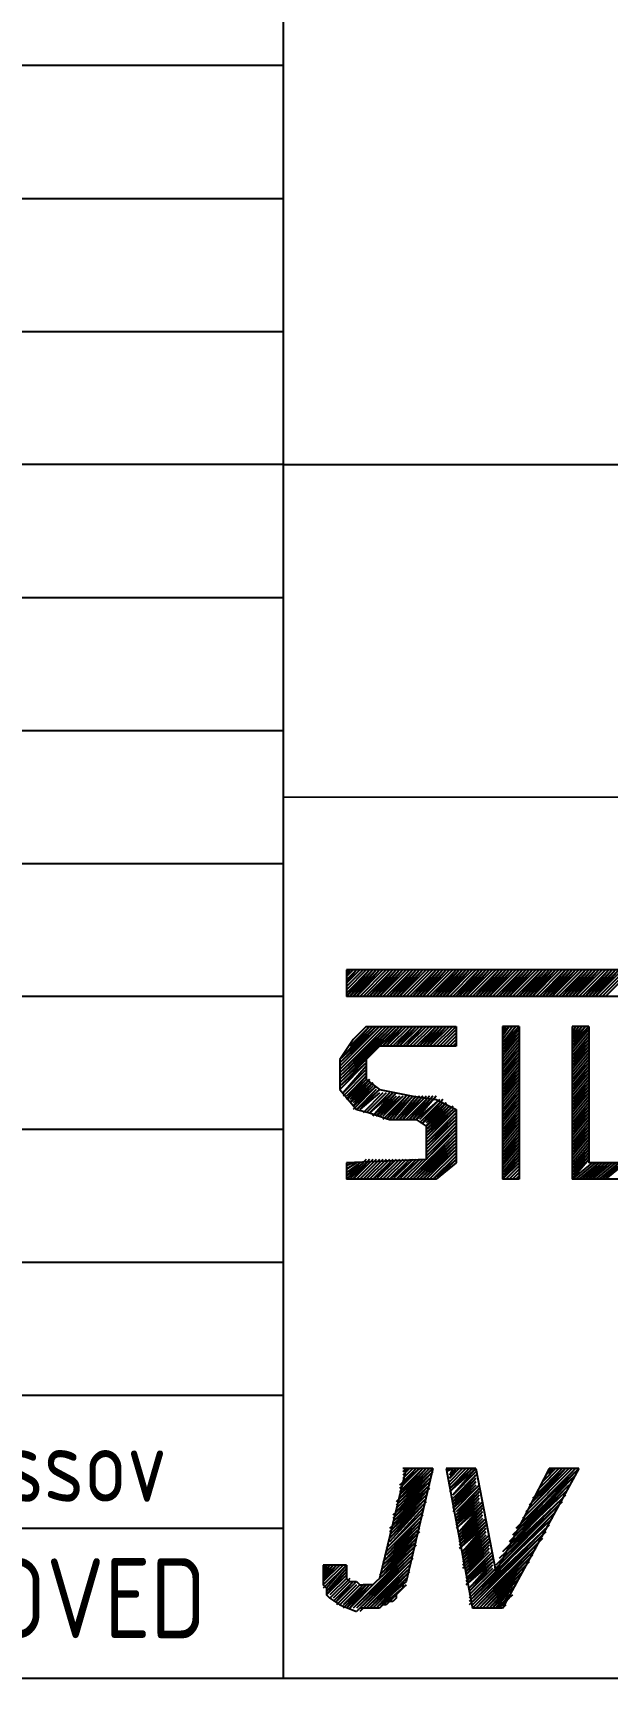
# Model space of a CAD drawing. Extents: x -1005 to 594, y -998 to 420.
# Drawn here: x 395.16 to 412.45, y 7.5 to 56.98 of the extents above; entities that cross this region are included whole.
import ezdxf

# ---------------------------------------------------------------- set-up
doc = ezdxf.new("R2010")
doc.units = 0
doc.styles.add('TTFN17', font='GOST type A')

msp = doc.modelspace()

# ---------------------------------------------------------------- linework, layer by layer
at = {"layer": 'GT_1', "flags": 128}
for points in [[(402.7, 412.5), (402.7, 7.5)], [(25.3, 56), (402.7, 56)], [(29.1, 52), (402.7, 52)], [(29.1, 48), (402.7, 48)], [(402.7, 44), (29.1, 44)], [(402.7, 44), (589.1, 44)], [(29.2, 40), (402.7, 40)], [(29.1, 36), (402.7, 36)], [(402.7, 34), (589.1, 33.9)], [(25.2, 32), (402.7, 32)], [(405.4, 28.8), (404.6, 28)], [(405.3, 28.8), (404.6, 28)], [(405.3, 28.8), (404.6, 28.1)], [(405.2, 28.8), (404.6, 28.2)], [(405.1, 28.8), (404.6, 28.3)], [(405, 28.8), (404.6, 28.4)], [(404.9, 28.8), (404.6, 28.4)], [(404.9, 28.8), (404.6, 28.5)], [(404.8, 28.8), (404.6, 28.6)], [(404.7, 28.8), (404.6, 28.7)], [(404.6, 28.8), (404.6, 28.8)], [(405.3, 28.8), (404.6, 28.1)], [(405.2, 28.8), (404.6, 28.2)], [(405.1, 28.8), (404.6, 28.3)], [(405, 28.8), (404.6, 28.4)], [(404.9, 28.8), (404.6, 28.5)], [(404.8, 28.8), (404.6, 28.6)], [(404.7, 28.8), (404.6, 28.6)], [(404.6, 28.8), (404.6, 28.7)], [(415.1, 28.8), (404.6, 28.8)], [(404.6, 28.8), (404.6, 28)], [(405.5, 28.8), (404.7, 28)], [(405.5, 28.8), (404.7, 28)], [(405.4, 28.8), (404.7, 28)], [(405.5, 28.8), (404.8, 28)], [(405.6, 28.8), (404.8, 28)], [(405.7, 28.8), (404.9, 28)], [(405.6, 28.8), (404.9, 28)], [(405.7, 28.8), (404.9, 28)], [(405.8, 28.8), (405, 28)], [(405.8, 28.8), (405, 28)], [(405.9, 28.8), (405.1, 28)], [(405.9, 28.8), (405.1, 28)], [(406, 28.8), (405.2, 28)], [(406, 28.8), (405.2, 28)], [(406.1, 28.8), (405.3, 28)], [(406, 28.8), (405.3, 28)], [(406.2, 28.8), (405.4, 28)], [(406.2, 28.8), (405.4, 28)], [(406.1, 28.8), (405.4, 28)], [(406.2, 28.8), (405.5, 28)], [(406.3, 28.8), (405.5, 28)], [(406.4, 28.8), (405.6, 28)], [(406.3, 28.8), (405.6, 28)], [(406.4, 28.8), (405.6, 28)], [(406.5, 28.8), (405.7, 28)], [(406.5, 28.8), (405.7, 28)], [(406.6, 28.8), (405.8, 28)], [(406.6, 28.8), (405.8, 28)], [(406.7, 28.8), (405.9, 28)], [(406.6, 28.8), (405.9, 28)], [(406.8, 28.8), (406, 28)], [(406.8, 28.8), (406, 28)], [(406.7, 28.8), (406, 28)], [(406.8, 28.8), (406.1, 28)], [(406.9, 28.8), (406.1, 28)], [(407, 28.8), (406.2, 28)], [(406.9, 28.8), (406.2, 28)], [(407, 28.8), (406.2, 28)], [(407.1, 28.8), (406.3, 28)], [(407.1, 28.8), (406.3, 28)], [(407.2, 28.8), (406.4, 28)], [(407.2, 28.8), (406.4, 28)], [(407.3, 28.8), (406.5, 28)], [(407.3, 28.8), (406.5, 28)], [(407.4, 28.8), (406.6, 28)], [(407.3, 28.8), (406.6, 28)], [(407.5, 28.8), (406.7, 28)], [(407.5, 28.8), (406.7, 28)], [(407.4, 28.8), (406.7, 28)], [(407.5, 28.8), (406.8, 28)], [(407.6, 28.8), (406.8, 28)], [(407.7, 28.8), (406.9, 28)], [(407.6, 28.8), (406.9, 28)], [(407.7, 28.8), (406.9, 28)], [(407.8, 28.8), (407, 28)], [(407.8, 28.8), (407, 28)], [(407.9, 28.8), (407.1, 28)], [(407.9, 28.8), (407.1, 28)], [(408, 28.8), (407.2, 28)], [(407.9, 28.8), (407.2, 28)], [(408.1, 28.8), (407.3, 28)], [(408.1, 28.8), (407.3, 28)], [(408, 28.8), (407.3, 28)], [(408.1, 28.8), (407.4, 28)], [(408.2, 28.8), (407.4, 28)], [(408.2, 28.8), (407.5, 28)], [(408.3, 28.8), (407.5, 28)], [(408.4, 28.8), (407.6, 28)], [(408.3, 28.8), (407.6, 28)], [(408.4, 28.8), (407.6, 28)], [(408.5, 28.8), (407.7, 28)], [(408.5, 28.8), (407.7, 28)], [(408.6, 28.8), (407.8, 28)], [(408.6, 28.8), (407.8, 28)], [(408.7, 28.8), (407.9, 28)], [(408.6, 28.8), (407.9, 28)], [(408.8, 28.8), (408, 28)], [(408.8, 28.8), (408, 28)], [(408.7, 28.8), (408, 28)], [(408.8, 28.8), (408.1, 28)], [(408.9, 28.8), (408.1, 28)], [(409, 28.8), (408.2, 28)], [(408.9, 28.8), (408.2, 28)], [(409, 28.8), (408.2, 28)], [(409.1, 28.8), (408.3, 28)], [(409.1, 28.8), (408.3, 28)], [(409.2, 28.8), (408.4, 28)], [(409.2, 28.8), (408.4, 28)], [(409.3, 28.8), (408.5, 28)], [(409.2, 28.8), (408.5, 28)], [(409.4, 28.8), (408.6, 28)], [(409.4, 28.8), (408.6, 28)], [(409.3, 28.8), (408.6, 28)], [(409.4, 28.8), (408.7, 28)], [(409.5, 28.8), (408.7, 28)], [(409.5, 28.8), (408.8, 28)], [(409.6, 28.8), (408.8, 28)], [(409.7, 28.8), (408.9, 28)], [(409.6, 28.8), (408.9, 28)], [(409.7, 28.8), (408.9, 28)], [(409.8, 28.8), (409, 28)], [(409.8, 28.8), (409, 28)], [(409.9, 28.8), (409.1, 28)], [(409.9, 28.8), (409.1, 28)], [(410, 28.8), (409.2, 28)], [(409.9, 28.8), (409.2, 28)], [(410.1, 28.8), (409.3, 28)], [(410.1, 28.8), (409.3, 28)], [(410, 28.8), (409.3, 28)], [(410.1, 28.8), (409.4, 28)], [(410.2, 28.8), (409.4, 28)], [(410.3, 28.8), (409.5, 28)], [(410.2, 28.8), (409.5, 28)], [(410.3, 28.8), (409.5, 28)], [(410.4, 28.8), (409.6, 28)], [(410.4, 28.8), (409.6, 28)], [(410.5, 28.8), (409.7, 28)], [(410.5, 28.8), (409.7, 28)], [(410.6, 28.8), (409.8, 28)], [(410.5, 28.8), (409.8, 28)], [(410.7, 28.8), (409.9, 28)], [(410.6, 28.8), (409.9, 28)], [(410.8, 28.8), (410, 28)], [(410.8, 28.8), (410, 28)], [(410.7, 28.8), (410, 28)], [(410.8, 28.8), (410.1, 28)], [(410.9, 28.8), (410.1, 28)], [(411, 28.8), (410.2, 28)], [(411, 28.8), (410.2, 28)], [(410.9, 28.8), (410.2, 28)], [(411.1, 28.8), (410.3, 28)], [(411.1, 28.8), (410.3, 28)], [(411.2, 28.8), (410.4, 28)], [(411.2, 28.8), (410.4, 28)], [(411.3, 28.8), (410.5, 28)], [(411.2, 28.8), (410.5, 28)], [(411.4, 28.8), (410.6, 28)], [(411.4, 28.8), (410.6, 28)], [(411.3, 28.8), (410.6, 28)], [(411.4, 28.8), (410.7, 28)], [(411.5, 28.8), (410.7, 28)], [(411.6, 28.8), (410.8, 28)], [(411.5, 28.8), (410.8, 28)], [(411.6, 28.8), (410.8, 28)], [(411.7, 28.8), (410.9, 28)], [(411.7, 28.8), (410.9, 28)], [(411.8, 28.8), (411, 28)], [(411.8, 28.8), (411, 28)], [(411.9, 28.8), (411.1, 28)], [(411.8, 28.8), (411.1, 28)], [(412, 28.8), (411.2, 28)], [(411.9, 28.8), (411.2, 28)], [(412.1, 28.8), (411.3, 28)], [(412.1, 28.8), (411.3, 28)], [(412, 28.8), (411.3, 28)], [(412.1, 28.8), (411.4, 28)], [(412.2, 28.8), (411.4, 28)], [(412.3, 28.8), (411.5, 28)], [(412.2, 28.8), (411.5, 28)], [(412.3, 28.8), (411.5, 28)], [(412.4, 28.8), (411.6, 28)], [(412.4, 28.8), (411.6, 28)], [(412.5, 28.8), (411.7, 28)], [(412.5, 28.8), (411.7, 28)], [(412.6, 28.8), (411.8, 28)], [(412.5, 28.8), (411.8, 28)], [(412.7, 28.8), (411.9, 28)], [(412.7, 28.8), (411.9, 28)], [(412.6, 28.8), (411.9, 28)], [(412.7, 28.8), (412, 28)], [(412.8, 28.8), (412, 28)], [(412.9, 28.8), (412.1, 28)], [(412.9, 28.8), (412.1, 28)], [(412.8, 28.8), (412.1, 28)], [(413, 28.8), (412.2, 28)], [(413, 28.8), (412.2, 28)], [(413.1, 28.8), (412.3, 28)], [(413.1, 28.8), (412.3, 28)], [(413.2, 28.8), (412.4, 28)], [(413.2, 28.8), (412.4, 28)], [(402.7, 28), (29.5, 28)], [(415.2, 28), (404.6, 28)], [(406.2, 27.1), (404.4, 25.4)], [(406.1, 27.1), (404.4, 25.5)], [(406, 27.1), (404.4, 25.5)], [(405.9, 27.1), (404.4, 25.6)], [(405.8, 27.1), (404.4, 25.7)], [(405.7, 27.1), (404.4, 25.8)], [(405.6, 27.1), (404.4, 25.9)], [(405.6, 27.1), (404.4, 26)], [(405.5, 27.1), (404.4, 26.1)], [(406.1, 27.1), (404.4, 25.4)], [(406, 27.1), (404.4, 25.5)], [(406, 27.1), (404.4, 25.6)], [(405.9, 27.1), (404.4, 25.7)], [(405.8, 27.1), (404.4, 25.7)], [(405.7, 27.1), (404.4, 25.8)], [(405.6, 27.1), (404.4, 25.9)], [(405.5, 27.1), (404.4, 26)], [(405.4, 27.1), (404.4, 26.1)], [(405.4, 27.1), (404.5, 26.2)], [(405.3, 27.1), (404.6, 26.3)], [(405.3, 27.1), (404.7, 26.5)], [(405.3, 27.1), (404.7, 26.5)], [(405.2, 27.1), (404.8, 26.7)], [(405.2, 27.1), (407.9, 27.1)], [(406.2, 27.1), (405.6, 26.5)], [(406.2, 27.1), (405.7, 26.5)], [(406.3, 27.1), (405.7, 26.5)], [(406.4, 27.1), (405.8, 26.5)], [(406.3, 27.1), (405.8, 26.5)], [(406.4, 27.1), (405.8, 26.5)], [(406.5, 27.1), (405.9, 26.5)], [(406.5, 27.1), (405.9, 26.5)], [(406.6, 27.1), (406, 26.5)], [(406.6, 27.1), (406, 26.5)], [(406.7, 27.1), (406.1, 26.5)], [(406.6, 27.1), (406.1, 26.5)], [(406.8, 27.1), (406.2, 26.5)], [(406.8, 27.1), (406.2, 26.5)], [(406.7, 27.1), (406.2, 26.5)], [(406.9, 27.1), (406.3, 26.5)], [(406.9, 27.1), (406.3, 26.5)], [(407, 27.1), (406.4, 26.5)], [(406.9, 27.1), (406.4, 26.5)], [(407, 27.1), (406.4, 26.5)], [(407.1, 27.1), (406.5, 26.5)], [(407.1, 27.1), (406.5, 26.5)], [(407.2, 27.1), (406.6, 26.5)], [(407.2, 27.1), (406.6, 26.5)], [(407.3, 27.1), (406.7, 26.5)], [(407.3, 27.1), (406.7, 26.5)], [(407.4, 27.1), (406.8, 26.5)], [(407.3, 27.1), (406.8, 26.5)], [(407.5, 27.1), (406.9, 26.5)], [(407.5, 27.1), (406.9, 26.5)], [(407.4, 27.1), (406.9, 26.5)], [(407.5, 27.1), (407, 26.5)], [(407.6, 27.1), (407, 26.5)], [(407.7, 27.1), (407.1, 26.5)], [(407.6, 27.1), (407.1, 26.5)], [(407.7, 27.1), (407.1, 26.5)], [(407.8, 27.1), (407.2, 26.5)], [(407.8, 27.1), (407.2, 26.5)], [(407.9, 27.1), (407.3, 26.5)], [(407.9, 27.1), (407.3, 26.5)], [(407.9, 27), (407.4, 26.5)], [(407.9, 27), (407.4, 26.5)], [(407.9, 26.9), (407.5, 26.5)], [(407.9, 26.9), (407.5, 26.5)], [(407.9, 26.9), (407.5, 26.5)], [(407.9, 26.8), (407.6, 26.5)], [(407.9, 26.8), (407.6, 26.5)], [(407.9, 27.1), (407.9, 26.7)], [(407.9, 27.1), (407.9, 26.5)], [(409.8, 27.1), (409.3, 26.5)], [(409.7, 27.1), (409.3, 26.6)], [(409.6, 27.1), (409.3, 26.7)], [(409.5, 27.1), (409.3, 26.8)], [(409.5, 27.1), (409.3, 26.9)], [(409.4, 27.1), (409.3, 27)], [(409.3, 27.1), (409.3, 27)], [(409.8, 27.1), (409.3, 26.6)], [(409.7, 27.1), (409.3, 26.6)], [(409.6, 27.1), (409.3, 26.7)], [(409.5, 27.1), (409.3, 26.8)], [(409.4, 27.1), (409.3, 26.9)], [(409.3, 27.1), (409.3, 27)], [(409.3, 27.1), (409.3, 22.5)], [(409.8, 27.1), (409.3, 27.1)], [(409.8, 27), (409.3, 26.4)], [(409.8, 27), (409.3, 26.4)], [(409.8, 27), (409.3, 26.5)], [(409.8, 26.9), (409.3, 26.4)], [(409.8, 26.9), (409.3, 26.3)], [(409.8, 26.8), (409.3, 26.2)], [(409.8, 26.8), (409.3, 26.3)], [(409.8, 26.8), (409.3, 26.2)], [(409.8, 27.1), (409.8, 22.5)], [(411.8, 27.1), (411.4, 26.7)], [(411.7, 27.1), (411.4, 26.8)], [(411.6, 27.1), (411.4, 26.8)], [(411.5, 27.1), (411.4, 26.9)], [(411.4, 27.1), (411.4, 27)], [(411.9, 27.1), (411.4, 27.1)], [(411.4, 27.1), (411.4, 22.5)], [(411.9, 27.1), (411.4, 26.5)], [(411.9, 27.1), (411.4, 26.6)], [(411.8, 27.1), (411.4, 26.6)], [(411.7, 27.1), (411.4, 26.7)], [(411.6, 27.1), (411.4, 26.8)], [(411.5, 27.1), (411.4, 26.9)], [(411.4, 27.1), (411.4, 27)], [(411.9, 27.1), (411.4, 26.6)], [(411.9, 27), (411.4, 26.4)], [(411.9, 27), (411.4, 26.5)], [(411.9, 27), (411.4, 26.4)], [(411.9, 26.9), (411.4, 26.3)], [(411.9, 26.9), (411.4, 26.3)], [(411.9, 26.8), (411.4, 26.2)], [(411.9, 26.8), (411.4, 26.2)], [(411.9, 27.1), (411.9, 23)], [(404.8, 26.7), (404.4, 26.1)], [(405.6, 26.5), (405.2, 26.1)], [(407.9, 26.5), (405.6, 26.5)], [(407.9, 26.7), (407.7, 26.5)], [(407.9, 26.7), (407.7, 26.5)], [(407.9, 26.7), (407.7, 26.5)], [(407.9, 26.6), (407.8, 26.5)], [(407.9, 26.6), (407.8, 26.5)], [(407.9, 26.7), (407.9, 26.5)], [(407.9, 26.5), (407.9, 26.5)], [(409.8, 26.7), (409.3, 26.1)], [(409.8, 26.7), (409.3, 26.1)], [(409.8, 26.6), (409.3, 26)], [(409.8, 26.6), (409.3, 26)], [(409.8, 26.5), (409.3, 25.9)], [(409.8, 26.5), (409.3, 25.9)], [(409.8, 26.4), (409.3, 25.8)], [(409.8, 26.4), (409.3, 25.8)], [(409.8, 26.4), (409.3, 25.9)], [(409.8, 26.3), (409.3, 25.7)], [(409.8, 26.3), (409.3, 25.7)], [(411.9, 26.7), (411.4, 26.1)], [(411.9, 26.7), (411.4, 26.2)], [(411.9, 26.6), (411.4, 26)], [(411.9, 26.6), (411.4, 26)], [(411.9, 26.6), (411.4, 26.1)], [(411.9, 26.5), (411.4, 26)], [(411.9, 26.5), (411.4, 25.9)], [(411.9, 26.4), (411.4, 25.8)], [(411.9, 26.4), (411.4, 25.9)], [(411.9, 26.4), (411.4, 25.8)], [(411.9, 26.3), (411.4, 25.7)], [(411.9, 26.3), (411.4, 25.7)], [(405.2, 26.1), (404.4, 25.3)], [(404.4, 26.1), (404.4, 25.2)], [(405.2, 26), (404.4, 25.2)], [(405.2, 26), (404.4, 25.3)], [(405.2, 26), (404.4, 25.2)], [(405.2, 25.9), (404.5, 25.1)], [(405.2, 25.9), (404.5, 25.1)], [(405.2, 25.8), (404.5, 25.1)], [(405.2, 25.8), (404.5, 25.1)], [(405.2, 26.1), (405.2, 25.5)], [(409.8, 26.2), (409.3, 25.6)], [(409.8, 26.2), (409.3, 25.7)], [(409.8, 26.1), (409.3, 25.5)], [(409.8, 26.1), (409.3, 25.6)], [(409.8, 26.1), (409.3, 25.5)], [(409.8, 26), (409.3, 25.4)], [(409.8, 26), (409.3, 25.4)], [(409.8, 25.9), (409.3, 25.3)], [(409.8, 25.9), (409.3, 25.3)], [(409.8, 25.8), (409.3, 25.2)], [(409.8, 25.8), (409.3, 25.3)], [(411.9, 26.2), (411.4, 25.6)], [(411.9, 26.2), (411.4, 25.6)], [(411.9, 26.1), (411.4, 25.5)], [(411.9, 26.1), (411.4, 25.5)], [(411.9, 26), (411.4, 25.4)], [(411.9, 26), (411.4, 25.4)], [(411.9, 26), (411.4, 25.5)], [(411.9, 25.9), (411.4, 25.3)], [(411.9, 25.9), (411.4, 25.3)], [(411.9, 25.8), (411.4, 25.3)], [(411.9, 25.8), (411.4, 25.2)], [(405.2, 25.7), (404.5, 25)], [(405.2, 25.7), (404.5, 25)], [(405.2, 25.6), (404.6, 24.9)], [(405.2, 25.6), (404.6, 25)], [(405.2, 25.6), (404.6, 25)], [(405.2, 25.5), (404.6, 24.9)], [(405.3, 25.5), (404.6, 24.9)], [(405.3, 25.5), (404.7, 24.9)], [(405.3, 25.5), (404.7, 24.8)], [(405.4, 25.4), (404.7, 24.8)], [(405.3, 25.4), (404.7, 24.8)], [(405.3, 25.4), (404.7, 24.8)], [(405.4, 25.4), (404.8, 24.7)], [(405.4, 25.4), (404.8, 24.8)], [(405.5, 25.3), (404.8, 24.6)], [(405.5, 25.3), (404.8, 24.7)], [(405.4, 25.3), (404.8, 24.7)], [(405.4, 25.3), (404.8, 24.7)], [(405.2, 25.5), (405.6, 25.2)], [(409.8, 25.7), (409.3, 25.1)], [(409.8, 25.7), (409.3, 25.1)], [(409.8, 25.7), (409.3, 25.2)], [(409.8, 25.6), (409.3, 25.1)], [(409.8, 25.6), (409.3, 25)], [(409.8, 25.5), (409.3, 24.9)], [(409.8, 25.5), (409.3, 25)], [(409.8, 25.5), (409.3, 24.9)], [(409.8, 25.4), (409.3, 24.8)], [(409.8, 25.4), (409.3, 24.8)], [(409.8, 25.3), (409.3, 24.7)], [(409.8, 25.3), (409.3, 24.7)], [(411.9, 25.7), (411.4, 25.1)], [(411.9, 25.7), (411.4, 25.2)], [(411.9, 25.7), (411.4, 25.1)], [(411.9, 25.6), (411.4, 25)], [(411.9, 25.6), (411.4, 25)], [(411.9, 25.5), (411.4, 24.9)], [(411.9, 25.5), (411.4, 24.9)], [(411.9, 25.4), (411.4, 24.8)], [(411.9, 25.4), (411.4, 24.9)], [(411.9, 25.3), (411.4, 24.7)], [(411.9, 25.3), (411.4, 24.7)], [(411.9, 25.3), (411.4, 24.8)], [(404.4, 25.2), (404.9, 24.6)], [(405.5, 25.2), (404.9, 24.6)], [(405.6, 25.2), (404.9, 24.6)], [(405.5, 25.2), (404.9, 24.6)], [(405.6, 25.2), (405, 24.6)], [(405.6, 25.2), (405, 24.6)], [(405.6, 25.1), (405, 24.6)], [(405.7, 25.1), (405.1, 24.5)], [(405.7, 25.1), (405.1, 24.5)], [(405.7, 25.1), (405.1, 24.5)], [(405.8, 25.1), (405.2, 24.5)], [(405.8, 25.1), (405.2, 24.5)], [(405.8, 25.1), (405.2, 24.5)], [(405.9, 25.1), (405.3, 24.5)], [(406, 25.1), (405.3, 24.5)], [(405.9, 25.1), (405.3, 24.5)], [(406.1, 25.1), (405.4, 24.4)], [(406, 25.1), (405.4, 24.4)], [(406, 25.1), (405.4, 24.4)], [(406.1, 25.1), (405.5, 24.4)], [(406.1, 25), (405.5, 24.4)], [(406.2, 25), (405.5, 24.4)], [(405.6, 25.2), (406.6, 25)], [(406.3, 25), (405.6, 24.4)], [(406.2, 25), (405.6, 24.4)], [(406.2, 25), (405.6, 24.4)], [(406.3, 25), (405.7, 24.4)], [(406.4, 25), (405.7, 24.3)], [(406.3, 25), (405.7, 24.4)], [(406.5, 25), (405.8, 24.3)], [(406.4, 25), (405.8, 24.3)], [(406.5, 25), (405.8, 24.3)], [(406.6, 25), (405.9, 24.3)], [(406.5, 25), (405.9, 24.3)], [(406.6, 25), (406, 24.3)], [(406.6, 25), (406, 24.3)], [(406.7, 25), (406.1, 24.3)], [(406.8, 25), (406.1, 24.3)], [(406.7, 25), (406.1, 24.3)], [(406.8, 25), (406.2, 24.3)], [(406.9, 25), (406.2, 24.3)], [(407, 25), (406.3, 24.3)], [(406.9, 25), (406.3, 24.3)], [(407, 25), (406.3, 24.3)], [(407.1, 25), (406.4, 24.3)], [(407.1, 25), (406.4, 24.3)], [(407.2, 25), (406.5, 24.3)], [(407.1, 25), (406.5, 24.3)], [(407.3, 25), (406.6, 24.3)], [(407.2, 25), (406.6, 24.3)], [(406.6, 25), (407.3, 24.9)], [(407.3, 25), (406.7, 24.3)], [(407.3, 25), (406.7, 24.3)], [(407.4, 24.9), (406.7, 24.3)], [(407.4, 24.9), (406.8, 24.3)], [(407.4, 24.9), (406.8, 24.3)], [(407.5, 24.9), (406.8, 24.2)], [(407.4, 24.9), (406.8, 24.3)], [(407.5, 24.9), (406.9, 24.2)], [(407.5, 24.8), (406.9, 24.2)], [(407.6, 24.8), (406.9, 24.2)], [(407.5, 24.8), (406.9, 24.2)], [(407.6, 24.8), (407, 24.2)], [(407.6, 24.8), (407, 24.1)], [(407.3, 24.9), (407.9, 24.6)], [(409.8, 25.2), (409.3, 24.6)], [(409.8, 25.2), (409.3, 24.6)], [(409.8, 25.1), (409.3, 24.5)], [(409.8, 25.1), (409.3, 24.5)], [(409.8, 25.1), (409.3, 24.6)], [(409.8, 25), (409.3, 24.4)], [(409.8, 25), (409.3, 24.4)], [(409.8, 24.9), (409.3, 24.4)], [(409.8, 24.9), (409.3, 24.3)], [(409.8, 24.8), (409.3, 24.2)], [(409.8, 24.8), (409.3, 24.3)], [(409.8, 24.8), (409.3, 24.2)], [(411.9, 25.2), (411.4, 24.7)], [(411.9, 25.2), (411.4, 24.6)], [(411.9, 25.1), (411.4, 24.5)], [(411.9, 25.1), (411.4, 24.6)], [(411.9, 25.1), (411.4, 24.5)], [(411.9, 25), (411.4, 24.4)], [(411.9, 25), (411.4, 24.4)], [(411.9, 24.9), (411.4, 24.3)], [(411.9, 24.9), (411.4, 24.3)], [(411.9, 24.8), (411.4, 24.2)], [(411.9, 24.8), (411.4, 24.2)], [(404.9, 24.6), (405.3, 24.5)], [(405.3, 24.5), (405.9, 24.3)], [(405.9, 24.3), (406.7, 24.3)], [(406.7, 24.3), (407, 24.1)], [(407.8, 24.7), (407, 23.9)], [(407.8, 24.7), (407, 24)], [(407.7, 24.7), (407, 24.1)], [(407.6, 24.7), (407, 24.1)], [(407.7, 24.7), (407, 24)], [(407.7, 24.7), (407, 24.1)], [(407.9, 24.6), (407, 23.7)], [(407.9, 24.6), (407, 23.8)], [(407.8, 24.6), (407, 23.9)], [(407.9, 24.6), (407, 23.7)], [(407.8, 24.6), (407, 23.8)], [(407.9, 24.5), (407, 23.6)], [(407.9, 24.5), (407, 23.6)], [(407.9, 24.4), (407, 23.5)], [(407.9, 24.4), (407, 23.6)], [(407.9, 24.3), (407, 23.4)], [(407.9, 24.3), (407, 23.4)], [(407.9, 24.3), (407, 23.5)], [(407.9, 24.6), (407.9, 23)], [(409.8, 24.7), (409.3, 24.1)], [(409.8, 24.7), (409.3, 24.1)], [(409.8, 24.6), (409.3, 24)], [(409.8, 24.6), (409.3, 24)], [(409.8, 24.5), (409.3, 23.9)], [(409.8, 24.5), (409.3, 24)], [(409.8, 24.4), (409.3, 23.8)], [(409.8, 24.4), (409.3, 23.8)], [(409.8, 24.4), (409.3, 23.9)], [(409.8, 24.3), (409.3, 23.8)], [(409.8, 24.3), (409.3, 23.7)], [(411.9, 24.7), (411.4, 24.1)], [(411.9, 24.7), (411.4, 24.2)], [(411.9, 24.6), (411.4, 24)], [(411.9, 24.6), (411.4, 24)], [(411.9, 24.6), (411.4, 24.1)], [(411.9, 24.5), (411.4, 24)], [(411.9, 24.5), (411.4, 23.9)], [(411.9, 24.4), (411.4, 23.8)], [(411.9, 24.4), (411.4, 23.9)], [(411.9, 24.4), (411.4, 23.8)], [(411.9, 24.3), (411.4, 23.7)], [(411.9, 24.3), (411.4, 23.7)], [(402.7, 24), (29.1, 24)], [(407.9, 24), (406.4, 22.5)], [(407.9, 24), (406.4, 22.5)], [(407.9, 23.9), (406.5, 22.5)], [(407.9, 23.9), (406.5, 22.5)], [(407.9, 23.8), (406.5, 22.5)], [(407.9, 23.8), (406.6, 22.5)], [(407.9, 24.2), (407, 23.3)], [(407.9, 24.2), (407, 23.3)], [(407.9, 24.1), (407, 23.1)], [(407.9, 24.1), (407, 23.2)], [(407.9, 24.1), (407, 23.2)], [(407, 24.1), (407, 24), (407, 23.8), (407, 23.7), (407, 23.6), (407, 23.5), (407, 23.3), (407, 23.2), (407, 23.1)], [(409.8, 24.2), (409.3, 23.6)], [(409.8, 24.2), (409.3, 23.7)], [(409.8, 24.2), (409.3, 23.6)], [(409.8, 24.1), (409.3, 23.5)], [(409.8, 24.1), (409.3, 23.5)], [(409.8, 24), (409.3, 23.4)], [(409.8, 24), (409.3, 23.4)], [(409.8, 23.9), (409.3, 23.3)], [(409.8, 23.9), (409.3, 23.3)], [(409.8, 23.8), (409.3, 23.2)], [(409.8, 23.8), (409.3, 23.3)], [(411.9, 24.2), (411.4, 23.6)], [(411.9, 24.2), (411.4, 23.6)], [(411.9, 24.1), (411.4, 23.5)], [(411.9, 24.1), (411.4, 23.6)], [(411.9, 24), (411.4, 23.4)], [(411.9, 24), (411.4, 23.4)], [(411.9, 24), (411.4, 23.5)], [(411.9, 23.9), (411.4, 23.4)], [(411.9, 23.9), (411.4, 23.3)], [(411.9, 23.8), (411.4, 23.2)], [(411.9, 23.8), (411.4, 23.3)], [(411.9, 23.8), (411.4, 23.2)], [(407.9, 23.7), (406.6, 22.5)], [(407.9, 23.7), (406.7, 22.5)], [(407.9, 23.6), (406.7, 22.5)], [(407.9, 23.6), (406.7, 22.5)], [(407.9, 23.6), (406.8, 22.5)], [(407.9, 23.5), (406.8, 22.5)], [(407.9, 23.5), (406.9, 22.5)], [(407.9, 23.4), (406.9, 22.5)], [(407.9, 23.4), (407, 22.5)], [(407.9, 23.4), (407, 22.5)], [(407.9, 23.3), (407.1, 22.5)], [(407.9, 23.3), (407.1, 22.5)], [(409.8, 23.7), (409.3, 23.1)], [(409.8, 23.7), (409.3, 23.1)], [(409.8, 23.7), (409.3, 23.2)], [(409.8, 23.6), (409.3, 23.1)], [(409.8, 23.6), (409.3, 23)], [(409.8, 23.5), (409.3, 22.9)], [(409.8, 23.5), (409.3, 23)], [(409.8, 23.5), (409.3, 22.9)], [(409.8, 23.4), (409.3, 22.8)], [(409.8, 23.4), (409.3, 22.8)], [(409.8, 23.3), (409.3, 22.7)], [(409.8, 23.3), (409.3, 22.7)], [(411.9, 23.7), (411.4, 23.1)], [(411.9, 23.7), (411.4, 23.1)], [(411.9, 23.6), (411.4, 23)], [(411.9, 23.6), (411.4, 23)], [(411.9, 23.5), (411.4, 22.9)], [(411.9, 23.5), (411.4, 22.9)], [(411.9, 23.4), (411.4, 22.8)], [(411.9, 23.4), (411.4, 22.9)], [(411.9, 23.3), (411.4, 22.7)], [(411.9, 23.3), (411.4, 22.7)], [(411.9, 23.3), (411.4, 22.8)], [(405.2, 23.1), (404.6, 22.5)], [(407, 23.1), (404.6, 23)], [(405.2, 23), (404.6, 22.5)], [(405.1, 23), (404.6, 22.6)], [(405, 23), (404.6, 22.7)], [(404.9, 23), (404.6, 22.8)], [(404.8, 23), (404.6, 22.9)], [(404.7, 23), (404.6, 23)], [(405.1, 23), (404.6, 22.6)], [(405, 23), (404.6, 22.6)], [(405, 23), (404.6, 22.7)], [(404.9, 23), (404.6, 22.8)], [(404.8, 23), (404.6, 22.9)], [(404.7, 23), (404.6, 23)], [(404.6, 23), (404.6, 22.5)], [(405.3, 23.1), (404.7, 22.5)], [(405.3, 23.1), (404.7, 22.5)], [(405.4, 23.1), (404.8, 22.5)], [(405.3, 23.1), (404.8, 22.5)], [(405.4, 23.1), (404.8, 22.5)], [(405.5, 23.1), (404.9, 22.5)], [(405.5, 23.1), (404.9, 22.5)], [(405.6, 23.1), (405, 22.5)], [(405.6, 23.1), (405, 22.5)], [(405.7, 23.1), (405.1, 22.5)], [(405.7, 23.1), (405.1, 22.5)], [(405.8, 23.1), (405.2, 22.5)], [(405.8, 23.1), (405.2, 22.5)], [(405.8, 23.1), (405.2, 22.5)], [(405.9, 23.1), (405.3, 22.5)], [(405.9, 23.1), (405.3, 22.5)], [(406.1, 23.1), (405.4, 22.5)], [(406, 23.1), (405.4, 22.5)], [(406, 23.1), (405.4, 22.5)], [(406.1, 23.1), (405.5, 22.5)], [(406.1, 23.1), (405.5, 22.5)], [(406.2, 23.1), (405.6, 22.5)], [(406.2, 23.1), (405.6, 22.5)], [(406.3, 23.1), (405.7, 22.5)], [(406.3, 23.1), (405.7, 22.5)], [(406.4, 23.1), (405.8, 22.5)], [(406.4, 23.1), (405.8, 22.5)], [(406.5, 23.1), (405.9, 22.5)], [(406.6, 23.1), (405.9, 22.5)], [(406.5, 23.1), (405.9, 22.5)], [(406.6, 23.1), (406, 22.5)], [(406.6, 23.1), (406, 22.5)], [(406.8, 23.1), (406.1, 22.5)], [(406.7, 23.1), (406.1, 22.5)], [(406.7, 23.1), (406.1, 22.5)], [(406.8, 23.1), (406.2, 22.5)], [(406.8, 23.1), (406.2, 22.5)], [(406.9, 23.1), (406.3, 22.5)], [(406.9, 23.1), (406.3, 22.5)], [(407.9, 23.2), (407.2, 22.5)], [(407.9, 23.2), (407.2, 22.5)], [(407.9, 23.1), (407.2, 22.5)], [(407.9, 23.1), (407.3, 22.5)], [(407.9, 23), (407.3, 22.5)], [(407.9, 23), (407.3, 22.5)], [(409.8, 23.2), (409.3, 22.6)], [(409.8, 23.2), (409.3, 22.7)], [(409.8, 23.1), (409.3, 22.5)], [(409.8, 23.1), (409.3, 22.5)], [(409.8, 23.1), (409.3, 22.6)], [(409.8, 23), (409.3, 22.5)], [(409.8, 23), (409.3, 22.5)], [(409.8, 22.9), (409.4, 22.5)], [(409.8, 22.9), (409.4, 22.5)], [(409.8, 22.9), (409.4, 22.5)], [(409.8, 22.8), (409.5, 22.5)], [(409.8, 22.8), (409.5, 22.5)], [(411.9, 23.2), (411.4, 22.7)], [(411.9, 23.2), (411.4, 22.6)], [(411.9, 23.1), (411.4, 22.5)], [(411.9, 23.1), (411.4, 22.6)], [(411.9, 23.1), (411.4, 22.5)], [(412, 23), (411.4, 22.5)], [(412, 23), (411.4, 22.5)], [(412.1, 23), (411.5, 22.5)], [(412.1, 23), (411.5, 22.5)], [(412.2, 23), (411.6, 22.5)], [(412.2, 23), (411.6, 22.5)], [(412.3, 23), (411.7, 22.5)], [(412.2, 23), (411.7, 22.5)], [(412.4, 23), (411.8, 22.5)], [(412.4, 23), (411.8, 22.5)], [(412.3, 23), (411.8, 22.5)], [(414.6, 23), (411.9, 23)], [(412.4, 23), (411.9, 22.5)], [(412.5, 23), (411.9, 22.5)], [(412.6, 23), (412, 22.5)], [(412.5, 23), (412, 22.5)], [(412.6, 23), (412, 22.5)], [(412.7, 23), (412.1, 22.5)], [(412.7, 23), (412.1, 22.5)], [(412.8, 23), (412.2, 22.5)], [(412.8, 23), (412.2, 22.5)], [(412.9, 23), (412.3, 22.5)], [(412.8, 23), (412.3, 22.5)], [(413, 23), (412.4, 22.5)], [(412.9, 23), (412.4, 22.5)], [(407.3, 22.5), (404.6, 22.5)], [(409.8, 22.5), (409.3, 22.5)], [(409.8, 22.7), (409.6, 22.5)], [(409.8, 22.7), (409.6, 22.5)], [(409.8, 22.6), (409.7, 22.5)], [(409.8, 22.6), (409.7, 22.5)], [(409.8, 22.5), (409.8, 22.5)], [(409.8, 22.5), (409.8, 22.5)], [(414.6, 22.5), (411.4, 22.5)], [(402.7, 20), (29.1, 20)], [(402.7, 16), (29.1, 16)], [(406.4, 13.8), (405.6, 10.5)], [(407.1, 13.4), (406, 12.3)], [(407.1, 13.4), (406, 12.4)], [(407.2, 13.8), (406.1, 12.7)], [(407.1, 13.8), (406.1, 12.8)], [(407.2, 13.8), (406.1, 12.8)], [(407.2, 13.7), (406.1, 12.6)], [(407.2, 13.7), (406.1, 12.7)], [(407.1, 13.6), (406.1, 12.5)], [(407.1, 13.6), (406.1, 12.6)], [(407.1, 13.5), (406.1, 12.4)], [(407.1, 13.5), (406.1, 12.5)], [(407, 13.8), (406.2, 12.9)], [(406.9, 13.8), (406.2, 13)], [(406.9, 13.8), (406.2, 13.1)], [(406.8, 13.8), (406.2, 13.3)], [(407.1, 13.8), (406.2, 12.9)], [(407, 13.8), (406.2, 13)], [(406.9, 13.8), (406.2, 13.1)], [(406.8, 13.8), (406.2, 13.2)], [(406.8, 13.8), (406.2, 13.3)], [(406.4, 13.8), (406.3, 13.8)], [(406.4, 13.8), (406.3, 13.7)], [(406.7, 13.8), (406.3, 13.4)], [(406.6, 13.8), (406.3, 13.5)], [(406.5, 13.8), (406.3, 13.6)], [(406.5, 13.8), (406.3, 13.7)], [(406.7, 13.8), (406.3, 13.4)], [(406.6, 13.8), (406.3, 13.5)], [(406.5, 13.8), (406.3, 13.6)], [(407.2, 13.8), (406.4, 10.4)], [(407.2, 13.8), (406.4, 13.8)], [(407.7, 13.8), (407.6, 13.7)], [(407.7, 13.8), (407.6, 13.8)], [(407.8, 13.8), (407.6, 13.7)], [(407.7, 13.8), (407.6, 13.7)], [(407.6, 13.8), (407.6, 13.8)], [(407.6, 13.8), (408.4, 9.6)], [(408.5, 13.8), (407.6, 13.8)], [(408.5, 13.8), (407.7, 13.1)], [(408.4, 13.8), (407.7, 13.2)], [(408.3, 13.8), (407.7, 13.2)], [(408.2, 13.8), (407.7, 13.3)], [(408.1, 13.8), (407.7, 13.4)], [(408.1, 13.8), (407.7, 13.4)], [(408, 13.8), (407.7, 13.5)], [(407.9, 13.8), (407.7, 13.6)], [(407.8, 13.8), (407.7, 13.6)], [(408.4, 13.8), (407.7, 13.1)], [(408.3, 13.8), (407.7, 13.2)], [(408.3, 13.8), (407.7, 13.2)], [(408.2, 13.8), (407.7, 13.3)], [(408.1, 13.8), (407.7, 13.4)], [(408, 13.8), (407.7, 13.5)], [(407.9, 13.8), (407.7, 13.5)], [(407.9, 13.8), (407.7, 13.6)], [(408.5, 13.8), (407.8, 13)], [(408.5, 13.7), (407.8, 13)], [(408.5, 13.7), (407.8, 13)], [(408.5, 13.7), (407.8, 13)], [(408.5, 13.6), (407.8, 12.9)], [(408.5, 13.6), (407.8, 12.8)], [(408.5, 13.6), (407.8, 12.9)], [(408.5, 13.5), (407.8, 12.7)], [(408.5, 13.5), (407.8, 12.8)], [(408.5, 13.5), (407.8, 12.8)], [(408.5, 13.4), (407.8, 12.7)], [(408.5, 13.4), (407.8, 12.6)], [(408.5, 13.4), (407.8, 12.7)], [(408.5, 13.8), (409.1, 10.7)], [(410.7, 13.8), (409.1, 10.7)], [(411.6, 13.8), (409.3, 9.6)], [(411.4, 13.5), (409.5, 11.6)], [(411.3, 13.4), (409.5, 11.5)], [(411.5, 13.6), (409.6, 11.8)], [(411.4, 13.5), (409.6, 11.7)], [(411.6, 13.8), (409.7, 12)], [(411.5, 13.7), (409.7, 11.8)], [(411.5, 13.8), (409.8, 12.1)], [(411.5, 13.8), (409.8, 12)], [(411.4, 13.8), (409.9, 12.3)], [(411.5, 13.8), (409.9, 12.2)], [(411.3, 13.8), (410, 12.5)], [(411.4, 13.8), (410, 12.4)], [(411.2, 13.8), (410.1, 12.7)], [(411.3, 13.8), (410.1, 12.6)], [(411.2, 13.8), (410.2, 12.9)], [(411.2, 13.8), (410.2, 12.7)], [(411.1, 13.8), (410.3, 13)], [(411.1, 13.8), (410.3, 12.9)], [(411.1, 13.8), (410.4, 13.1)], [(411, 13.8), (410.4, 13.2)], [(410.9, 13.8), (410.5, 13.4)], [(411, 13.8), (410.5, 13.3)], [(410.8, 13.8), (410.6, 13.6)], [(410.9, 13.8), (410.6, 13.5)], [(410.8, 13.8), (410.7, 13.7)], [(410.8, 13.8), (410.7, 13.6)], [(411.6, 13.8), (410.7, 13.8)], [(407, 13), (405.9, 11.9)], [(407, 13), (405.9, 12)], [(407, 12.9), (405.9, 11.8)], [(407, 12.9), (405.9, 11.9)], [(407.1, 13.3), (406, 12.2)], [(407.1, 13.3), (406, 12.3)], [(407, 13.2), (406, 12.1)], [(407.1, 13.2), (406, 12.2)], [(407, 13.1), (406, 12)], [(407, 13.1), (406, 12.1)], [(408.6, 13.3), (407.8, 12.5)], [(408.5, 13.3), (407.8, 12.6)], [(408.6, 13.3), (407.8, 12.6)], [(408.6, 13.2), (407.9, 12.5)], [(408.6, 13.2), (407.9, 12.4)], [(408.6, 13.2), (407.9, 12.5)], [(408.6, 13.1), (407.9, 12.3)], [(408.6, 13.1), (407.9, 12.4)], [(408.6, 13.1), (407.9, 12.4)], [(408.6, 13), (407.9, 12.3)], [(408.6, 13), (407.9, 12.2)], [(408.6, 13), (407.9, 12.3)], [(408.6, 12.9), (407.9, 12.1)], [(408.6, 12.9), (407.9, 12.2)], [(408.6, 12.9), (407.9, 12.2)], [(411.1, 12.9), (409.2, 11.1)], [(411.2, 13.1), (409.3, 11.3)], [(411.2, 13), (409.3, 11.1)], [(411.3, 13.3), (409.4, 11.4)], [(411.2, 13.2), (409.4, 11.3)], [(406.9, 12.5), (405.8, 11.4)], [(406.9, 12.5), (405.8, 11.4)], [(406.9, 12.4), (405.8, 11.3)], [(406.9, 12.8), (405.9, 11.7)], [(407, 12.8), (405.9, 11.7)], [(406.9, 12.7), (405.9, 11.6)], [(406.9, 12.7), (405.9, 11.6)], [(406.9, 12.6), (405.9, 11.5)], [(406.9, 12.6), (405.9, 11.5)], [(408.7, 12.8), (407.9, 12.1)], [(408.7, 12.8), (407.9, 12)], [(408.6, 12.8), (407.9, 12.1)], [(408.7, 12.7), (407.9, 12)], [(408.7, 12.7), (407.9, 12)], [(408.7, 12.7), (408, 11.9)], [(408.7, 12.6), (408, 11.9)], [(408.7, 12.6), (408, 11.8)], [(408.7, 12.6), (408, 11.9)], [(408.7, 12.5), (408, 11.7)], [(408.7, 12.5), (408, 11.8)], [(408.7, 12.5), (408, 11.8)], [(408.7, 12.4), (408, 11.6)], [(408.7, 12.4), (408, 11.7)], [(408.7, 12.4), (408, 11.7)], [(410.9, 12.6), (408.3, 10)], [(410.9, 12.5), (408.3, 9.9)], [(410.8, 12.4), (408.3, 9.9)], [(411, 12.8), (409.1, 10.9)], [(411, 12.7), (409.1, 10.8)], [(411.1, 12.8), (409.2, 11)], [(402.7, 12), (29.2, 12)], [(406.8, 12.1), (405.7, 11)], [(406.8, 12), (405.7, 11)], [(406.8, 12), (405.7, 10.9)], [(406.8, 11.9), (405.7, 10.9)], [(406.7, 11.9), (405.7, 10.8)], [(406.8, 12.3), (405.8, 11.3)], [(406.8, 12.3), (405.8, 11.2)], [(406.8, 12.2), (405.8, 11.2)], [(406.8, 12.2), (405.8, 11.1)], [(406.8, 12.1), (405.8, 11.1)], [(408.8, 12.3), (408, 11.5)], [(408.7, 12.3), (408, 11.6)], [(408.8, 12.3), (408, 11.6)], [(408.8, 12.2), (408, 11.5)], [(408.8, 12.2), (408, 11.4)], [(408.8, 12.2), (408, 11.5)], [(408.8, 12.1), (408, 11.4)], [(408.8, 12.1), (408.1, 11.3)], [(408.8, 12.1), (408.1, 11.3)], [(408.8, 12), (408.1, 11.3)], [(408.8, 12), (408.1, 11.2)], [(408.8, 12), (408.1, 11.3)], [(408.8, 11.9), (408.1, 11.1)], [(408.8, 11.9), (408.1, 11.2)], [(408.8, 11.9), (408.1, 11.1)], [(410.7, 12.3), (408.3, 9.8)], [(410.8, 12.3), (408.3, 9.9)], [(410.7, 12.1), (408.3, 9.8)], [(410.7, 12.1), (408.3, 9.8)], [(410.6, 12), (408.3, 9.7)], [(410.6, 11.9), (408.3, 9.7)], [(406.6, 11.4), (404.8, 9.6)], [(406.6, 11.4), (404.8, 9.6)], [(406.7, 11.6), (405.6, 10.6)], [(406.7, 11.6), (405.6, 10.5)], [(406.7, 11.5), (405.6, 10.5)], [(406.7, 11.8), (405.7, 10.8)], [(406.7, 11.8), (405.7, 10.7)], [(406.7, 11.7), (405.7, 10.6)], [(406.7, 11.7), (405.7, 10.7)], [(408.9, 11.8), (408.1, 11.1)], [(408.9, 11.8), (408.1, 11)], [(408.8, 11.8), (408.1, 11.1)], [(408.9, 11.7), (408.1, 10.9)], [(408.9, 11.7), (408.1, 11)], [(408.9, 11.7), (408.1, 10.9)], [(408.9, 11.6), (408.1, 10.8)], [(408.9, 11.6), (408.1, 10.9)], [(408.9, 11.6), (408.2, 10.8)], [(408.9, 11.5), (408.2, 10.7)], [(408.9, 11.5), (408.2, 10.8)], [(408.9, 11.5), (408.2, 10.7)], [(408.9, 11.4), (408.2, 10.6)], [(408.9, 11.4), (408.2, 10.6)], [(408.9, 11.4), (408.2, 10.7)], [(410.5, 11.8), (408.4, 9.7)], [(410.5, 11.7), (408.4, 9.6)], [(410.4, 11.6), (408.4, 9.6)], [(410.4, 11.6), (408.5, 9.6)], [(410.3, 11.4), (408.5, 9.6)], [(410.3, 11.4), (408.5, 9.6)], [(404.6, 10.9), (403.9, 10.2)], [(404.5, 10.9), (403.9, 10.3)], [(404.4, 10.9), (403.9, 10.4)], [(404.3, 10.9), (403.9, 10.4)], [(404.2, 10.9), (403.9, 10.5)], [(404.2, 10.9), (403.9, 10.6)], [(404.1, 10.9), (403.9, 10.7)], [(404, 10.9), (403.9, 10.7)], [(403.9, 10.9), (403.9, 10.8)], [(404.6, 10.9), (403.9, 10.2)], [(404.5, 10.9), (403.9, 10.3)], [(404.5, 10.9), (403.9, 10.3)], [(404.4, 10.9), (403.9, 10.4)], [(404.3, 10.9), (403.9, 10.5)], [(404.2, 10.9), (403.9, 10.5)], [(404.1, 10.9), (403.9, 10.6)], [(404.1, 10.9), (403.9, 10.7)], [(404, 10.9), (403.9, 10.8)], [(403.9, 10.9), (403.9, 10.9)], [(404.6, 10.9), (403.9, 10.9)], [(403.9, 10.9), (403.9, 10.7), (403.9, 10.6), (403.9, 10.5), (403.9, 10.4), (403.9, 10.3), (404, 10.2), (404, 10), (404.1, 9.9)], [(404.6, 10.9), (404, 10.2)], [(404.6, 10.9), (404.6, 10.5)], [(406.6, 11.3), (404.8, 9.6)], [(406.6, 11.3), (404.9, 9.6)], [(406.6, 11.2), (404.9, 9.5)], [(406.6, 11.2), (404.9, 9.6)], [(406.6, 11.1), (405, 9.6)], [(406.6, 11.1), (405, 9.5)], [(406.5, 11), (405.1, 9.6)], [(406.5, 11), (405.1, 9.6)], [(406.5, 10.9), (405.2, 9.6)], [(406.5, 10.9), (405.2, 9.6)], [(409, 11.3), (408.2, 10.5)], [(408.9, 11.3), (408.2, 10.6)], [(409, 11.3), (408.2, 10.5)], [(409, 11.2), (408.2, 10.4)], [(409, 11.2), (408.2, 10.4)], [(409, 11.2), (408.2, 10.5)], [(409, 11.1), (408.2, 10.3)], [(409, 11.1), (408.2, 10.4)], [(409, 11.1), (408.2, 10.3)], [(409, 11), (408.2, 10.3)], [(409, 11), (408.3, 10.2)], [(409, 11), (408.3, 10.2)], [(409, 10.9), (408.3, 10.1)], [(409, 10.9), (408.3, 10.1)], [(409, 10.9), (408.3, 10.2)], [(410.2, 11.3), (408.6, 9.6)], [(410.2, 11.2), (408.6, 9.6)], [(410.1, 11.1), (408.7, 9.6)], [(410.1, 11), (408.7, 9.6)], [(410, 10.9), (408.7, 9.6)], [(410, 10.9), (408.8, 9.6)], [(404.6, 10.8), (404, 10.1)], [(404.6, 10.8), (404, 10.1)], [(404.6, 10.7), (404, 10.1)], [(404.6, 10.7), (404, 10)], [(404.6, 10.7), (404, 10.1)], [(404.6, 10.6), (404, 10)], [(404.6, 10.6), (404, 10)], [(404.7, 10.5), (404.1, 9.9)], [(404.7, 10.5), (404.1, 9.9)], [(404.6, 10.5), (404.1, 10)], [(404.7, 10.5), (404.1, 9.9)], [(404.7, 10.5), (404.1, 9.9)], [(404.8, 10.4), (404.2, 9.8)], [(404.8, 10.4), (404.2, 9.8)], [(404.8, 10.4), (404.2, 9.8)], [(404.7, 10.4), (404.2, 9.9)], [(404.9, 10.4), (404.3, 9.8)], [(404.8, 10.4), (404.3, 9.8)], [(404.6, 10.5), (404.7, 10.4)], [(405.5, 10.4), (404.7, 9.6)], [(405.5, 10.4), (404.7, 9.6)], [(404.7, 10.4), (404.9, 10.4)], [(404.9, 10.4), (405, 10.3)], [(405.6, 10.5), (405.5, 10.4), (405.4, 10.3), (405.3, 10.3), (405.1, 10.3)], [(406.5, 10.8), (405.2, 9.6)], [(406.5, 10.8), (405.3, 9.6)], [(406.5, 10.7), (405.3, 9.6)], [(406.5, 10.7), (405.4, 9.6)], [(406.4, 10.6), (405.4, 9.6)], [(406.4, 10.6), (405.5, 9.6)], [(406.4, 10.5), (405.5, 9.6)], [(406.4, 10.5), (405.6, 9.6)], [(406.4, 10.4), (405.6, 9.7)], [(406.4, 10.4), (406.3, 10.3)], [(409.1, 10.8), (408.3, 10)], [(409.1, 10.8), (408.3, 10)], [(409, 10.8), (408.3, 10.1)], [(409.9, 10.7), (408.8, 9.6)], [(409.9, 10.7), (408.9, 9.6)], [(409.8, 10.6), (408.9, 9.6)], [(409.8, 10.5), (408.9, 9.6)], [(409.7, 10.4), (409, 9.6)], [(404.1, 9.9), (404.4, 9.7)], [(404.9, 10.3), (404.3, 9.7)], [(404.9, 10.3), (404.3, 9.7)], [(404.9, 10.3), (404.3, 9.7)], [(405, 10.3), (404.4, 9.7)], [(405, 10.3), (404.4, 9.7)], [(405, 10.3), (404.4, 9.7)], [(405.2, 10.3), (404.5, 9.6)], [(405.1, 10.3), (404.5, 9.7)], [(405.2, 10.3), (404.5, 9.7)], [(405.1, 10.3), (404.5, 9.7)], [(405.3, 10.3), (404.6, 9.6)], [(405.2, 10.3), (404.6, 9.6)], [(405.4, 10.3), (404.7, 9.6)], [(405.3, 10.3), (404.7, 9.6)], [(405, 10.3), (405.1, 10.3)], [(406.4, 10.3), (405.7, 9.7)], [(406.3, 10.2), (405.8, 9.7)], [(406.2, 10.1), (405.8, 9.7)], [(406.1, 9.9), (406, 9.8)], [(406.2, 10.1), (406.1, 10)], [(406.1, 10), (406.1, 9.9)], [(406.3, 10.2), (406.2, 10.1)], [(406.3, 10.3), (406.3, 10.2)], [(409.7, 10.3), (409, 9.6)], [(409.6, 10.2), (409.1, 9.6)], [(409.6, 10.2), (409.1, 9.6)], [(409.6, 10), (409.1, 9.6)], [(409.5, 10), (409.2, 9.6)], [(409.5, 9.9), (409.2, 9.6)], [(404.4, 9.7), (404.9, 9.5)], [(405, 9.6), (404.9, 9.5)], [(405.1, 9.6), (405, 9.6)], [(405.3, 9.6), (405.1, 9.6)], [(405.4, 9.6), (405.3, 9.6)], [(405.5, 9.6), (405.4, 9.6)], [(405.6, 9.6), (405.5, 9.6)], [(405.7, 9.7), (405.6, 9.6)], [(405.8, 9.7), (405.7, 9.7)], [(405.9, 9.8), (405.8, 9.7)], [(406, 9.8), (405.9, 9.8)], [(409.3, 9.6), (408.4, 9.6)], [(409.4, 9.8), (409.3, 9.6)], [(409.4, 9.7), (409.3, 9.6)], [(25.4, 7.5), (589.1, 7.5)]]:
    msp.add_lwpolyline(points, dxfattribs=at)

# ---------------------------------------------------------------- texts
at = {"layer": 'GT_1', "style": 'TTFN17'}
for s, height, p in [('Y.Zharassov', 2.21375, (385.832, 12.8)), ('APPROVED', 2.4062, (387.361, 8.7))]:
    msp.add_text(s, height=height, dxfattribs=at).set_placement(p)

doc.saveas('drawing.dxf')
